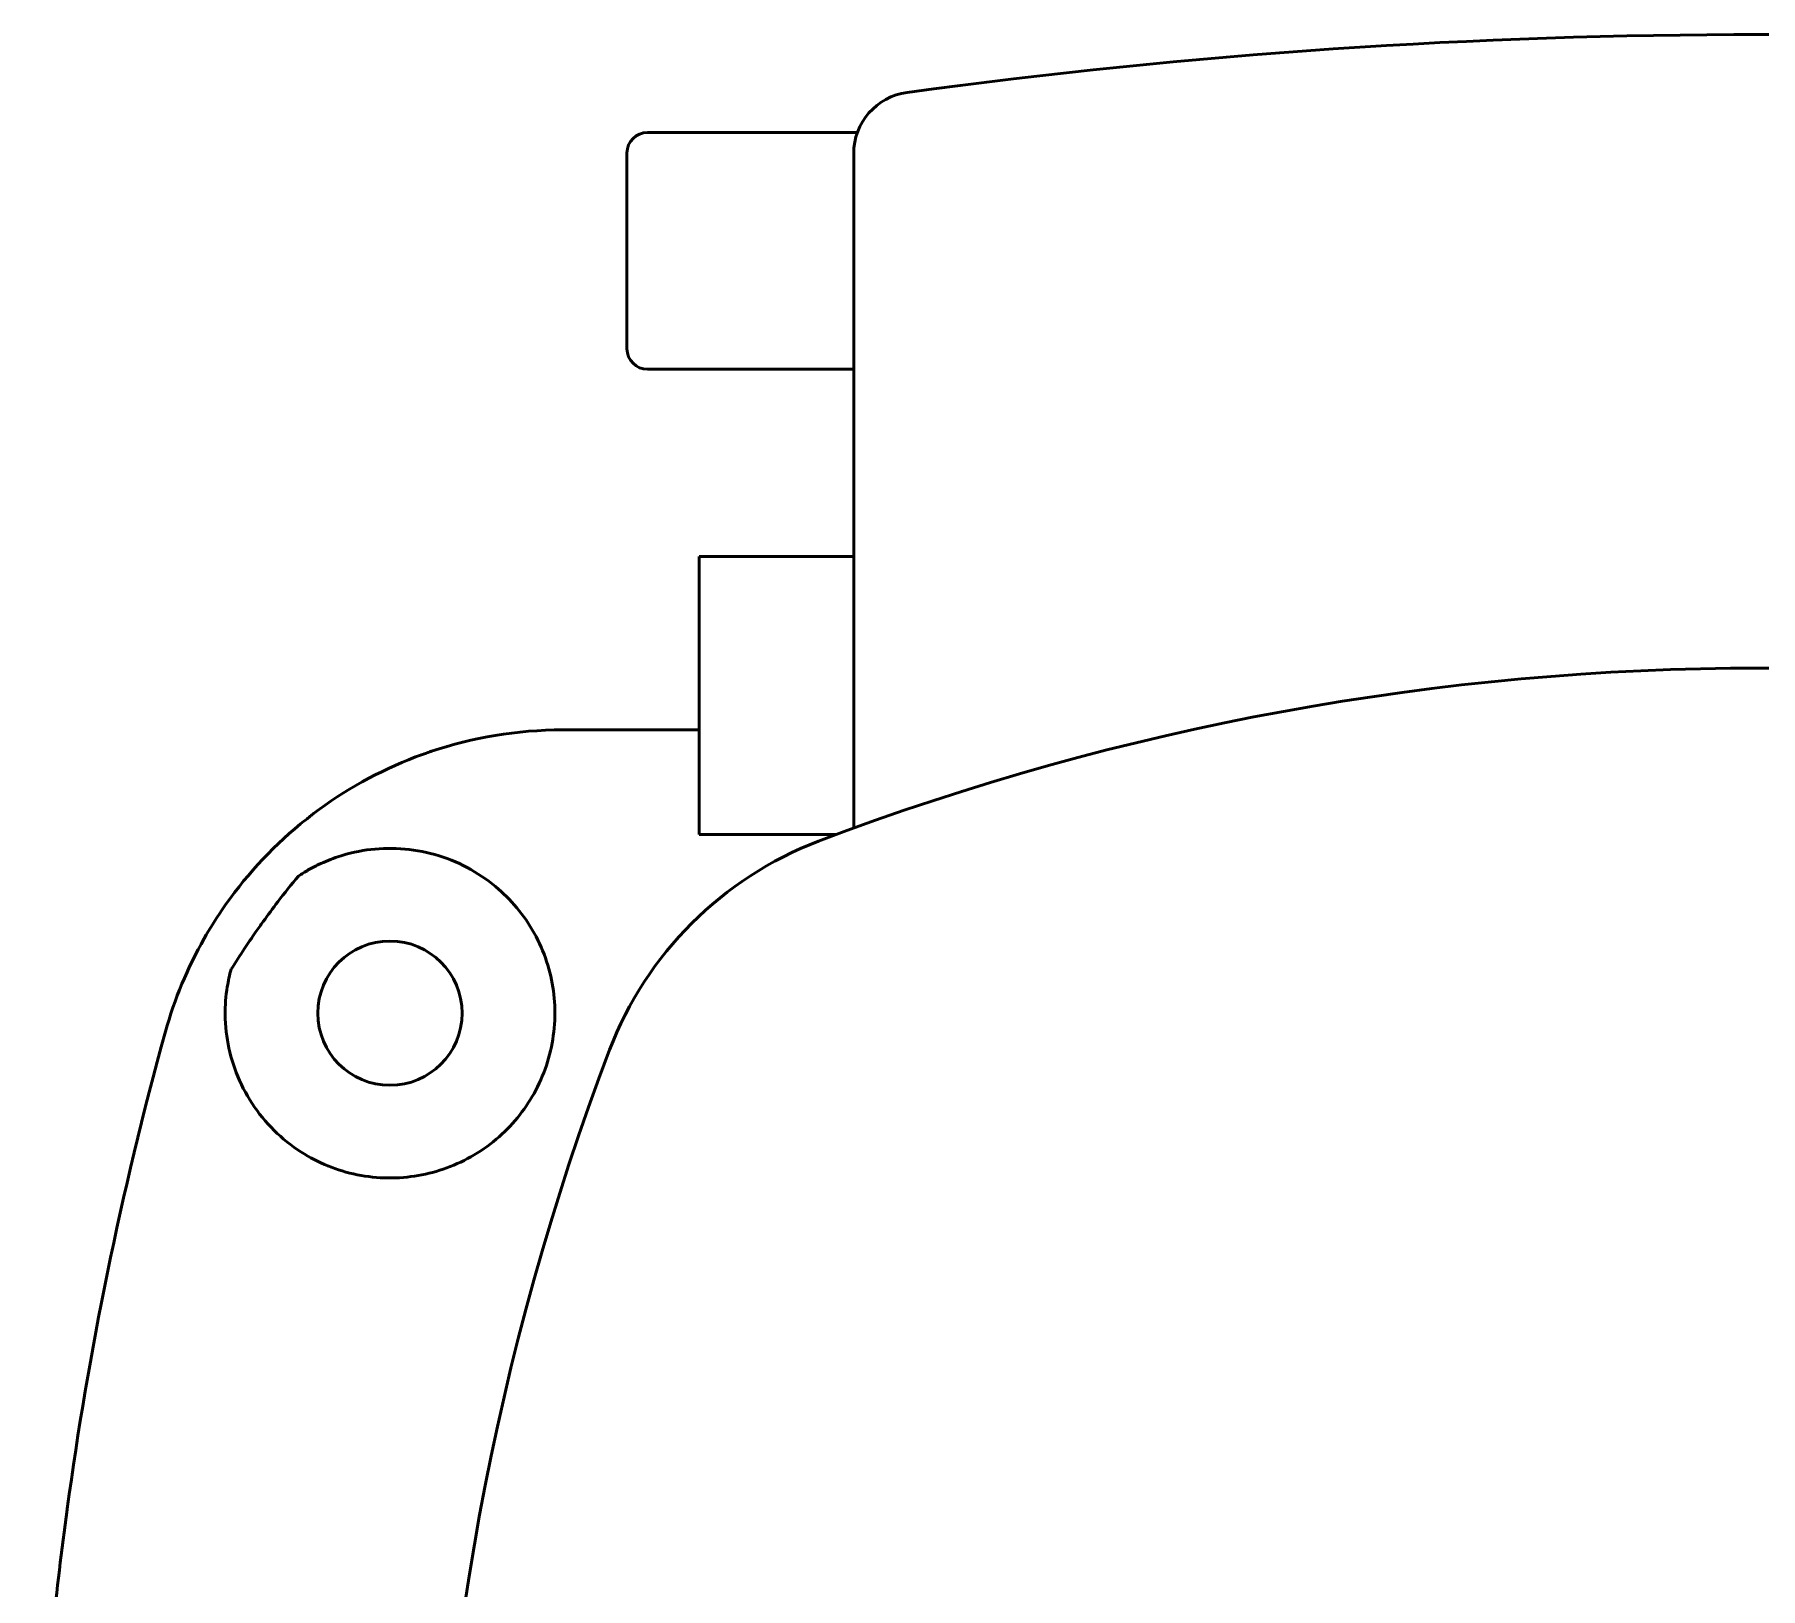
# Model space of a CAD drawing. Header units: millimetres. Extents: x 1510 to 10524, y 7125 to 13164.
# Drawn here: x 7872.24 to 7888.99, y 12664.14 to 12679.22 of the extents above; entities that cross this region are included whole.
import ezdxf

# ---------------------------------------------------------------- set-up
doc = ezdxf.new("R2010")
doc.units = ezdxf.units.MM
doc.header["$LTSCALE"] = 4
doc.layers.add('Visible (ISO)', color=7, linetype='Continuous', lineweight=50)

msp = doc.modelspace()

# ---------------------------------------------------------------- linework, layer by layer
at = {"layer": 'Visible (ISO)'}
for p, q in [((7880.227, 12678.27), (7878.19, 12678.27)), ((7877.99, 12676.17), (7877.99, 12678.07)), ((7880.19, 12671.516), (7880.19, 12678.064)), ((7878.19, 12675.97), (7880.19, 12675.97)), ((7878.69, 12674.153), (7878.69, 12671.453)), ((7878.69, 12674.153), (7880.19, 12674.153)), ((7877.365, 12672.47), (7878.69, 12672.47)), ((7878.69, 12671.453), (7880.017, 12671.453))]:
    msp.add_line(p, q, dxfattribs=at)
msp.add_circle((7875.69, 12669.72), 0.7, dxfattribs=at)
for centre, radius, start, end in [((7888.99, 12617.92), 61.3, 82.23614, 97.76386), ((7880.79, 12678.064), 0.6, 97.7639, 180), ((7878.19, 12678.07), 0.2, 90, 180), ((7878.19, 12676.17), 0.2, 180, 270), ((7888.99, 12647.37), 25.7, 69.1605, 110.8395), ((7881.093, 12668.118), 3.5, 110.8395, 159.1605), ((7901.84, 12660.22), 25.7, 159.1605, 200.8395)]:
    msp.add_arc(centre, radius, start, end, dxfattribs=at)
for points, knots in [([(7873.511, 12669.541), (7873.599, 12669.857), (7873.726, 12670.161), (7873.886, 12670.444), (7873.94, 12670.538), (7873.997, 12670.63), (7874.058, 12670.719), (7874.27, 12671.032), (7874.528, 12671.315), (7874.821, 12671.557), (7874.842, 12671.574), (7874.864, 12671.591), (7874.885, 12671.608), (7874.896, 12671.617), (7874.906, 12671.625), (7874.917, 12671.633), (7874.922, 12671.637), (7874.928, 12671.642), (7874.933, 12671.646), (7874.939, 12671.65), (7874.944, 12671.654), (7874.949, 12671.658), (7875.247, 12671.884), (7875.58, 12672.07), (7875.938, 12672.207), (7875.963, 12672.216), (7875.989, 12672.226), (7876.015, 12672.235), (7876.028, 12672.24), (7876.041, 12672.244), (7876.054, 12672.249), (7876.06, 12672.251), (7876.067, 12672.253), (7876.073, 12672.256), (7876.076, 12672.257), (7876.08, 12672.258), (7876.083, 12672.259), (7876.086, 12672.26), (7876.089, 12672.261), (7876.093, 12672.262), (7876.49, 12672.396), (7876.921, 12672.47), (7877.365, 12672.47)], [0, 0, 0, 0, 0.1875, 0.1875, 0.1875, 0.25, 0.25, 0.25, 0.46875, 0.46875, 0.46875, 0.484375, 0.484375, 0.484375, 0.492188, 0.492188, 0.492188, 0.496094, 0.496094, 0.496094, 0.5, 0.5, 0.5, 0.71875, 0.71875, 0.71875, 0.734375, 0.734375, 0.734375, 0.742188, 0.742188, 0.742188, 0.746094, 0.746094, 0.746094, 0.748047, 0.748047, 0.748047, 0.75, 0.75, 0.75, 1, 1, 1, 1]), ([(7874.111, 12669.976), (7874.096, 12669.886), (7874.09, 12669.795), (7874.091, 12669.594), (7874.104, 12669.484), (7874.15, 12669.275), (7874.184, 12669.169), (7874.276, 12668.964), (7874.333, 12668.866), (7874.466, 12668.683), (7874.543, 12668.599), (7874.71, 12668.451), (7874.8, 12668.386), (7875.055, 12668.239), (7875.248, 12668.169), (7875.645, 12668.108), (7875.85, 12668.117), (7876.217, 12668.198), (7876.405, 12668.275), (7876.738, 12668.494), (7876.883, 12668.637), (7877.101, 12668.943), (7877.19, 12669.126), (7877.289, 12669.513), (7877.301, 12669.715), (7877.259, 12670.089), (7877.201, 12670.286), (7877.014, 12670.642), (7876.885, 12670.801), (7876.743, 12670.925), (7876.663, 12670.995), (7876.573, 12671.059), (7876.378, 12671.169), (7876.274, 12671.214), (7876.058, 12671.281), (7875.946, 12671.303), (7875.723, 12671.324), (7875.612, 12671.322), (7875.399, 12671.297), (7875.291, 12671.273), (7875.121, 12671.217), (7875.059, 12671.192), (7874.997, 12671.162)], [-6.424683, -6.424683, -6.424683, -6.424683, -6.165741, -6.165741, -5.843627, -5.843627, -5.518651, -5.518651, -5.193675, -5.193675, -4.868699, -4.868699, -4.543723, -4.543723, -3.970715, -3.970715, -3.397707, -3.397707, -2.834784, -2.834784, -2.271861, -2.271861, -1.708938, -1.708938, -1.146015, -1.146015, -0.573008, -0.573008, 0, 0, 0, 0.324976, 0.324976, 0.649952, 0.649952, 0.974929, 0.974929, 1.299905, 1.299905, 1.622018, 1.622018, 1.815464, 1.815464, 1.815464, 1.815464]), ([(7874.997, 12671.162), (7874.964, 12671.146), (7874.93, 12671.129), (7874.865, 12671.091), (7874.833, 12671.072), (7874.802, 12671.051)], [0, 0, 0, 0, 0.1129397, 0.1129397, 0.225879, 0.225879, 0.225879, 0.225879]), ([(7874.802, 12671.051), (7874.733, 12670.969), (7874.666, 12670.886), (7874.553, 12670.738), (7874.506, 12670.673), (7874.435, 12670.575), (7874.41, 12670.541), (7874.349, 12670.453), (7874.313, 12670.4), (7874.233, 12670.281), (7874.19, 12670.214), (7874.148, 12670.146)], [-1.106937, -1.106937, -1.106937, -1.106937, -0.790728, -0.790728, -0.556538, -0.556538, -0.430422, -0.430422, -0.239186, -0.239186, -0.000002, -0.000002, -0.000002, -0.000002]), ([(7874.148, 12670.146), (7874.14, 12670.118), (7874.133, 12670.09), (7874.121, 12670.033), (7874.116, 12670.005), (7874.111, 12669.976)], [0.0000005, 0.0000005, 0.0000005, 0.0000005, 0.0872993, 0.0872993, 0.1745808, 0.1745808, 0.1745808, 0.1745808]), ([(7873.511, 12650.899), (7873.077, 12652.461), (7872.767, 12654.001), (7872.562, 12655.501), (7872.561, 12655.504), (7872.561, 12655.506), (7872.561, 12655.509), (7872.558, 12655.528), (7872.555, 12655.547), (7872.553, 12655.566), (7872.45, 12656.332), (7872.372, 12657.096), (7872.321, 12657.858), (7872.269, 12658.614), (7872.243, 12659.367), (7872.241, 12660.116), (7872.24, 12660.14), (7872.24, 12660.164), (7872.24, 12660.188), (7872.24, 12660.306), (7872.241, 12660.424), (7872.242, 12660.543), (7872.244, 12660.818), (7872.25, 12661.093), (7872.259, 12661.369), (7872.266, 12661.566), (7872.274, 12661.763), (7872.284, 12661.961), (7872.294, 12662.154), (7872.305, 12662.347), (7872.318, 12662.54), (7872.318, 12662.545), (7872.318, 12662.549), (7872.319, 12662.554), (7872.371, 12663.334), (7872.45, 12664.117), (7872.556, 12664.901), (7872.557, 12664.904), (7872.557, 12664.907), (7872.558, 12664.91), (7872.763, 12666.42), (7873.075, 12667.969), (7873.511, 12669.541)], [0, 0, 0, 0, 0.249512, 0.249512, 0.249512, 0.249997, 0.249997, 0.249997, 0.253018, 0.253018, 0.253018, 0.375, 0.375, 0.375, 0.496094, 0.496094, 0.496094, 0.499998, 0.499998, 0.499998, 0.518912, 0.518912, 0.518912, 0.562911, 0.562911, 0.562911, 0.594323, 0.594323, 0.594323, 0.625, 0.625, 0.625, 0.625697, 0.625697, 0.625697, 0.749512, 0.749512, 0.749512, 0.75, 0.75, 0.75, 1, 1, 1, 1])]:
    msp.add_open_spline(points, degree=3, knots=knots, dxfattribs=at)

doc.saveas('drawing.dxf')
